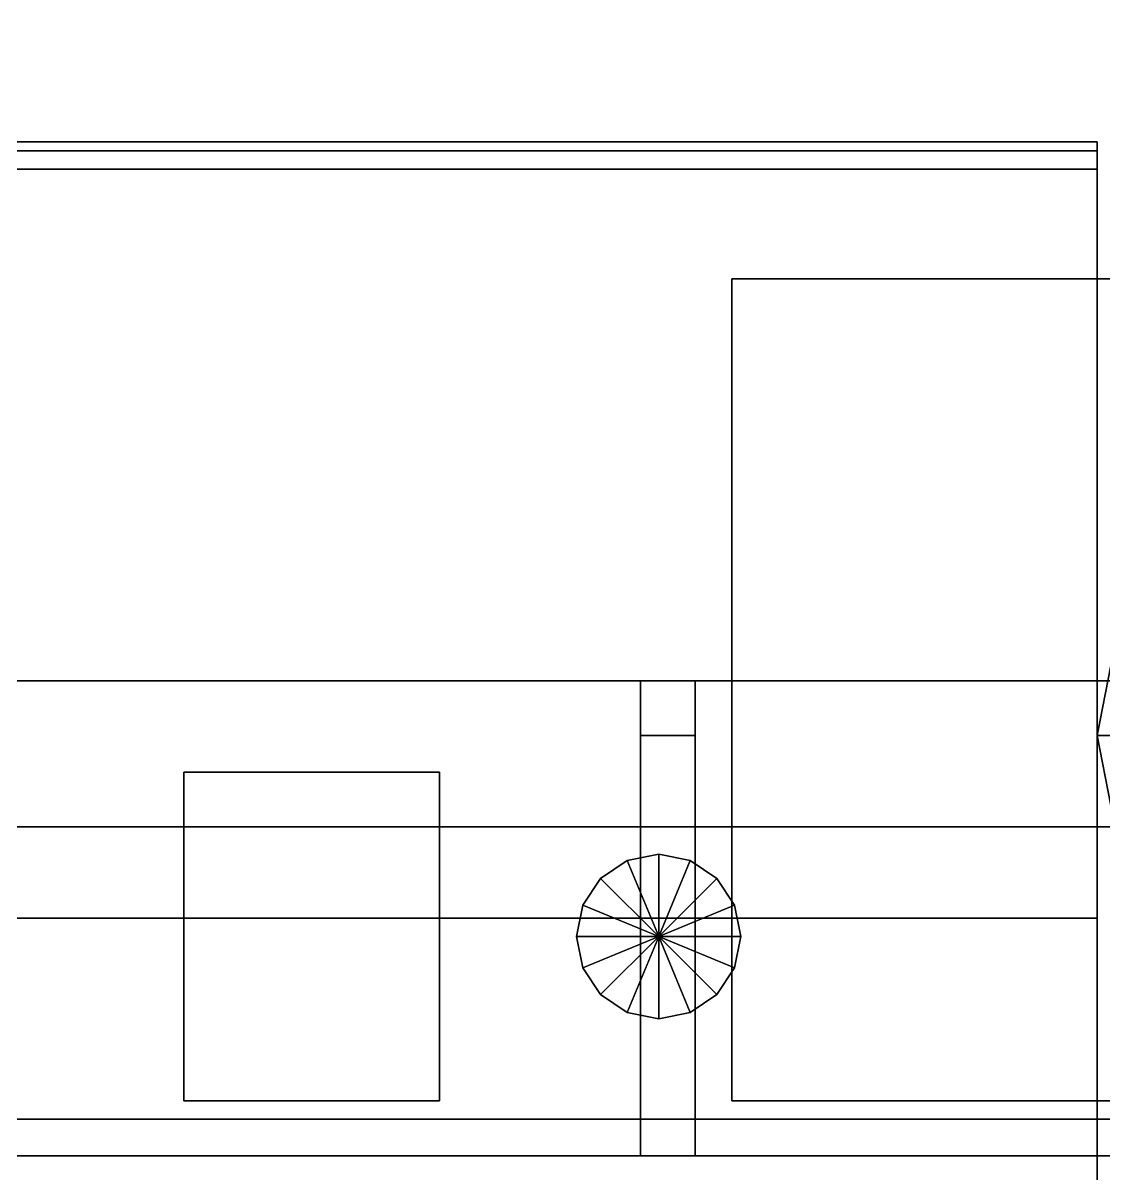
# Model space of a CAD drawing. Header units: millimetres. Extents: x -8000 to 18500, y -500 to 32500.
# Drawn here: x 5212 to 5804, y 210 to 840 of the extents above; entities that cross this region are included whole.
import ezdxf

# ---------------------------------------------------------------- set-up
doc = ezdxf.new("R2010")
doc.units = ezdxf.units.MM
for name, color, linetype in [('3D-COLUMNS', 7, 'Continuous'), ('3D-FINISH', 7, 'Continuous'), ('3D-FURNITURE', 7, 'Continuous'), ('3D-LIGHTS', 7, 'Continuous'), ('3D-ROOF', 7, 'Continuous'), ('3D-SLABS', 7, 'Continuous')]:
    doc.layers.add(name, color=color, linetype=linetype)

msp = doc.modelspace()

# ---------------------------------------------------------------- linework, layer by layer
at = {"layer": '3D-COLUMNS', "color": 7}
for points in [[(0, 0, 3600), (0, 400, 3600), (10000, 400, 3600), (10000, 0, 3600)], [(0, 400, 3600), (0, 400, 3800), (10000, 400, 3800), (10000, 400, 3600)], [(0, 0, 3800), (10000, 0, 3800), (10000, 400, 3800), (0, 400, 3800)]]:
    msp.add_3dface(points, dxfattribs=at)
at = {"layer": '3D-FINISH', "color": 7}
for points in [[(200, 200, 590), (200, 9800, 590), (9800, 9800, 590), (9800, 200, 590)], [(200, 200, 600), (9800, 200, 600), (9800, 9800, 600), (200, 9800, 600)], [(200, 200, 3990), (200, 9800, 3990), (9800, 9800, 3990), (9800, 200, 3990)], [(200, 200, 4000), (9800, 200, 4000), (9800, 9800, 4000), (200, 9800, 4000)]]:
    msp.add_3dface(points, dxfattribs=at)
at = {"layer": '3D-FURNITURE', "color": 7}
for points in [[(1400, 220, 600), (1400, 770, 600), (5800, 770, 600), (5800, 220, 600)], [(1400, 770, 600), (1400, 770, 1040), (5800, 770, 1040), (5800, 770, 600)], [(1400, 220, 1040), (5800, 220, 1040), (5800, 770, 1040), (1400, 770, 1040)], [(5800, 220, 600), (5800, 770, 600), (5800, 770, 1040), (5800, 220, 1040)], [(5600, 250, 600), (5600, 700, 600), (6600, 700, 600), (6600, 250, 600)], [(5600, 700, 600), (5600, 700, 1450), (6600, 700, 1450), (6600, 700, 600)], [(5600, 250, 600), (5600, 250, 1450), (5600, 700, 1450), (5600, 700, 600)], [(5600, 250, 1450), (6600, 250, 1450), (6600, 700, 1450), (5600, 700, 1450)], [(5807.61, 488.27, 1450), (5800, 450, 1450), (5800, 450, 1730), (5807.61, 488.27, 1730)], [(5900, 450, 1730), (5807.61, 488.27, 1730), (5800, 450, 1730), (5900, 450, 1730)], [(5900, 450, 1450), (5800, 450, 1450), (5807.61, 488.27, 1450), (5900, 450, 1450)], [(4500, 220, 4350), (4500, 480, 4350), (7700, 480, 4350), (7700, 220, 4350)], [(4500, 480, 4350), (4500, 480, 4375), (7700, 480, 4375), (7700, 480, 4350)], [(4500, 220, 4375), (7700, 220, 4375), (7700, 480, 4375), (4500, 480, 4375)], [(4500, 220, 4800), (4500, 480, 4800), (7700, 480, 4800), (7700, 220, 4800)], [(4500, 480, 4800), (4500, 480, 4825), (7700, 480, 4825), (7700, 480, 4800)], [(4500, 220, 4825), (7700, 220, 4825), (7700, 480, 4825), (4500, 480, 4825)], [(4500, 220, 5250), (4500, 480, 5250), (7700, 480, 5250), (7700, 220, 5250)], [(4500, 480, 5250), (4500, 480, 5275), (7700, 480, 5275), (7700, 480, 5250)], [(4500, 220, 5275), (7700, 220, 5275), (7700, 480, 5275), (4500, 480, 5275)], [(4500, 220, 5700), (4500, 480, 5700), (7700, 480, 5700), (7700, 220, 5700)], [(4500, 480, 5700), (4500, 480, 5725), (7700, 480, 5725), (7700, 480, 5700)], [(4500, 220, 5725), (7700, 220, 5725), (7700, 480, 5725), (4500, 480, 5725)], [(4500, 220, 6150), (4500, 480, 6150), (7700, 480, 6150), (7700, 220, 6150)], [(4500, 480, 6150), (4500, 480, 6175), (7700, 480, 6175), (7700, 480, 6150)], [(4500, 220, 6175), (7700, 220, 6175), (7700, 480, 6175), (4500, 480, 6175)], [(5550, 220, 4000), (5550, 480, 4000), (5580, 480, 4000), (5580, 220, 4000)], [(5550, 480, 4000), (5550, 480, 6200), (5580, 480, 6200), (5580, 480, 4000)], [(5550, 220, 4000), (5550, 220, 6200), (5550, 480, 6200), (5550, 480, 4000)], [(5550, 220, 6200), (5580, 220, 6200), (5580, 480, 6200), (5550, 480, 6200)], [(5550, 450, 4000), (5550, 480, 4000), (5580, 480, 4000), (5580, 450, 4000)], [(5550, 480, 4000), (5550, 480, 6200), (5580, 480, 6200), (5580, 480, 4000)], [(5550, 450, 4000), (5550, 450, 6200), (5550, 480, 6200), (5550, 480, 4000)], [(5550, 450, 6200), (5580, 450, 6200), (5580, 480, 6200), (5550, 480, 6200)], [(5580, 220, 4000), (5580, 480, 4000), (5580, 480, 6200), (5580, 220, 6200)], [(5580, 450, 4000), (5580, 480, 4000), (5580, 480, 6200), (5580, 450, 6200)], [(5550, 450, 4000), (5580, 450, 4000), (5580, 450, 6200), (5550, 450, 6200)], [(5800, 450, 1450), (5807.61, 411.73, 1450), (5807.61, 411.73, 1730), (5800, 450, 1730)], [(5900, 450, 1730), (5800, 450, 1730), (5807.61, 411.73, 1730), (5900, 450, 1730)], [(5900, 450, 1450), (5807.61, 411.73, 1450), (5800, 450, 1450), (5900, 450, 1450)], [(5300, 250, 4375), (5300, 430, 4375), (5440, 430, 4375), (5440, 250, 4375)], [(5300, 430, 4375), (5300, 430, 4555), (5440, 430, 4555), (5440, 430, 4375)], [(5300, 250, 4375), (5300, 250, 4555), (5300, 430, 4555), (5300, 430, 4375)], [(5300, 250, 4555), (5440, 250, 4555), (5440, 430, 4555), (5300, 430, 4555)], [(5300, 250, 4825), (5300, 430, 4825), (5440, 430, 4825), (5440, 250, 4825)], [(5300, 430, 4825), (5300, 430, 5005), (5440, 430, 5005), (5440, 430, 4825)], [(5300, 250, 4825), (5300, 250, 5005), (5300, 430, 5005), (5300, 430, 4825)], [(5300, 250, 5005), (5440, 250, 5005), (5440, 430, 5005), (5300, 430, 5005)], [(5300, 250, 5275), (5300, 430, 5275), (5440, 430, 5275), (5440, 250, 5275)], [(5300, 430, 5275), (5300, 430, 5455), (5440, 430, 5455), (5440, 430, 5275)], [(5300, 250, 5275), (5300, 250, 5455), (5300, 430, 5455), (5300, 430, 5275)], [(5300, 250, 5455), (5440, 250, 5455), (5440, 430, 5455), (5300, 430, 5455)], [(5300, 250, 5725), (5300, 430, 5725), (5440, 430, 5725), (5440, 250, 5725)], [(5300, 430, 5725), (5300, 430, 5905), (5440, 430, 5905), (5440, 430, 5725)], [(5300, 250, 5725), (5300, 250, 5905), (5300, 430, 5905), (5300, 430, 5725)], [(5300, 250, 5905), (5440, 250, 5905), (5440, 430, 5905), (5300, 430, 5905)], [(5300, 250, 6175), (5300, 430, 6175), (5440, 430, 6175), (5440, 250, 6175)], [(5300, 430, 6175), (5300, 430, 6355), (5440, 430, 6355), (5440, 430, 6175)], [(5300, 250, 6175), (5300, 250, 6355), (5300, 430, 6355), (5300, 430, 6175)], [(5300, 250, 6355), (5440, 250, 6355), (5440, 430, 6355), (5300, 430, 6355)], [(5440, 250, 4375), (5440, 430, 4375), (5440, 430, 4555), (5440, 250, 4555)], [(5440, 250, 4825), (5440, 430, 4825), (5440, 430, 5005), (5440, 250, 5005)], [(5440, 250, 5275), (5440, 430, 5275), (5440, 430, 5455), (5440, 250, 5455)], [(5440, 250, 5725), (5440, 430, 5725), (5440, 430, 5905), (5440, 250, 5905)], [(5440, 250, 6175), (5440, 430, 6175), (5440, 430, 6355), (5440, 250, 6355)], [(5560, 385, 4375), (5542.78, 381.57, 4375), (5542.78, 381.57, 4515), (5560, 385, 4515)], [(5560, 340, 4515), (5560, 385, 4515), (5542.78, 381.57, 4515), (5560, 340, 4515)], [(5560, 340, 4375), (5542.78, 381.57, 4375), (5560, 385, 4375), (5560, 340, 4375)], [(5560, 385, 4825), (5542.78, 381.57, 4825), (5542.78, 381.57, 4965), (5560, 385, 4965)], [(5560, 340, 4965), (5560, 385, 4965), (5542.78, 381.57, 4965), (5560, 340, 4965)], [(5560, 340, 4825), (5542.78, 381.57, 4825), (5560, 385, 4825), (5560, 340, 4825)], [(5560, 385, 5275), (5542.78, 381.57, 5275), (5542.78, 381.57, 5415), (5560, 385, 5415)], [(5560, 340, 5415), (5560, 385, 5415), (5542.78, 381.57, 5415), (5560, 340, 5415)], [(5560, 340, 5275), (5542.78, 381.57, 5275), (5560, 385, 5275), (5560, 340, 5275)], [(5560, 385, 5725), (5542.78, 381.57, 5725), (5542.78, 381.57, 5865), (5560, 385, 5865)], [(5560, 340, 5865), (5560, 385, 5865), (5542.78, 381.57, 5865), (5560, 340, 5865)], [(5560, 340, 5725), (5542.78, 381.57, 5725), (5560, 385, 5725), (5560, 340, 5725)], [(5560, 385, 6175), (5542.78, 381.57, 6175), (5542.78, 381.57, 6315), (5560, 385, 6315)], [(5560, 340, 6315), (5560, 385, 6315), (5542.78, 381.57, 6315), (5560, 340, 6315)], [(5560, 340, 6175), (5542.78, 381.57, 6175), (5560, 385, 6175), (5560, 340, 6175)], [(5577.22, 381.57, 4375), (5560, 385, 4375), (5560, 385, 4515), (5577.22, 381.57, 4515)], [(5560, 340, 4515), (5577.22, 381.57, 4515), (5560, 385, 4515), (5560, 340, 4515)], [(5560, 340, 4375), (5560, 385, 4375), (5577.22, 381.57, 4375), (5560, 340, 4375)], [(5577.22, 381.57, 4825), (5560, 385, 4825), (5560, 385, 4965), (5577.22, 381.57, 4965)], [(5560, 340, 4965), (5577.22, 381.57, 4965), (5560, 385, 4965), (5560, 340, 4965)], [(5560, 340, 4825), (5560, 385, 4825), (5577.22, 381.57, 4825), (5560, 340, 4825)], [(5577.22, 381.57, 5275), (5560, 385, 5275), (5560, 385, 5415), (5577.22, 381.57, 5415)], [(5560, 340, 5415), (5577.22, 381.57, 5415), (5560, 385, 5415), (5560, 340, 5415)], [(5560, 340, 5275), (5560, 385, 5275), (5577.22, 381.57, 5275), (5560, 340, 5275)], [(5577.22, 381.57, 5725), (5560, 385, 5725), (5560, 385, 5865), (5577.22, 381.57, 5865)], [(5560, 340, 5865), (5577.22, 381.57, 5865), (5560, 385, 5865), (5560, 340, 5865)], [(5560, 340, 5725), (5560, 385, 5725), (5577.22, 381.57, 5725), (5560, 340, 5725)], [(5577.22, 381.57, 6175), (5560, 385, 6175), (5560, 385, 6315), (5577.22, 381.57, 6315)], [(5560, 340, 6315), (5577.22, 381.57, 6315), (5560, 385, 6315), (5560, 340, 6315)], [(5560, 340, 6175), (5560, 385, 6175), (5577.22, 381.57, 6175), (5560, 340, 6175)], [(5542.78, 381.57, 4375), (5528.18, 371.82, 4375), (5528.18, 371.82, 4515), (5542.78, 381.57, 4515)], [(5560, 340, 4515), (5542.78, 381.57, 4515), (5528.18, 371.82, 4515), (5560, 340, 4515)], [(5560, 340, 4375), (5528.18, 371.82, 4375), (5542.78, 381.57, 4375), (5560, 340, 4375)], [(5542.78, 381.57, 4825), (5528.18, 371.82, 4825), (5528.18, 371.82, 4965), (5542.78, 381.57, 4965)], [(5560, 340, 4965), (5542.78, 381.57, 4965), (5528.18, 371.82, 4965), (5560, 340, 4965)], [(5560, 340, 4825), (5528.18, 371.82, 4825), (5542.78, 381.57, 4825), (5560, 340, 4825)], [(5542.78, 381.57, 5275), (5528.18, 371.82, 5275), (5528.18, 371.82, 5415), (5542.78, 381.57, 5415)], [(5560, 340, 5415), (5542.78, 381.57, 5415), (5528.18, 371.82, 5415), (5560, 340, 5415)], [(5560, 340, 5275), (5528.18, 371.82, 5275), (5542.78, 381.57, 5275), (5560, 340, 5275)], [(5542.78, 381.57, 5725), (5528.18, 371.82, 5725), (5528.18, 371.82, 5865), (5542.78, 381.57, 5865)], [(5560, 340, 5865), (5542.78, 381.57, 5865), (5528.18, 371.82, 5865), (5560, 340, 5865)], [(5560, 340, 5725), (5528.18, 371.82, 5725), (5542.78, 381.57, 5725), (5560, 340, 5725)], [(5542.78, 381.57, 6175), (5528.18, 371.82, 6175), (5528.18, 371.82, 6315), (5542.78, 381.57, 6315)], [(5560, 340, 6315), (5542.78, 381.57, 6315), (5528.18, 371.82, 6315), (5560, 340, 6315)], [(5560, 340, 6175), (5528.18, 371.82, 6175), (5542.78, 381.57, 6175), (5560, 340, 6175)], [(5560, 340, 4515), (5591.82, 371.82, 4515), (5577.22, 381.57, 4515), (5560, 340, 4515)], [(5560, 340, 4375), (5577.22, 381.57, 4375), (5591.82, 371.82, 4375), (5560, 340, 4375)], [(5560, 340, 4965), (5591.82, 371.82, 4965), (5577.22, 381.57, 4965), (5560, 340, 4965)], [(5560, 340, 4825), (5577.22, 381.57, 4825), (5591.82, 371.82, 4825), (5560, 340, 4825)], [(5560, 340, 5415), (5591.82, 371.82, 5415), (5577.22, 381.57, 5415), (5560, 340, 5415)], [(5560, 340, 5275), (5577.22, 381.57, 5275), (5591.82, 371.82, 5275), (5560, 340, 5275)], [(5560, 340, 5865), (5591.82, 371.82, 5865), (5577.22, 381.57, 5865), (5560, 340, 5865)], [(5560, 340, 5725), (5577.22, 381.57, 5725), (5591.82, 371.82, 5725), (5560, 340, 5725)], [(5560, 340, 6315), (5591.82, 371.82, 6315), (5577.22, 381.57, 6315), (5560, 340, 6315)], [(5560, 340, 6175), (5577.22, 381.57, 6175), (5591.82, 371.82, 6175), (5560, 340, 6175)], [(5591.82, 371.82, 4375), (5577.22, 381.57, 4375), (5577.22, 381.57, 4515), (5591.82, 371.82, 4515)], [(5591.82, 371.82, 4825), (5577.22, 381.57, 4825), (5577.22, 381.57, 4965), (5591.82, 371.82, 4965)], [(5591.82, 371.82, 5275), (5577.22, 381.57, 5275), (5577.22, 381.57, 5415), (5591.82, 371.82, 5415)], [(5591.82, 371.82, 5725), (5577.22, 381.57, 5725), (5577.22, 381.57, 5865), (5591.82, 371.82, 5865)], [(5591.82, 371.82, 6175), (5577.22, 381.57, 6175), (5577.22, 381.57, 6315), (5591.82, 371.82, 6315)], [(5528.18, 371.82, 4375), (5518.43, 357.22, 4375), (5518.43, 357.22, 4515), (5528.18, 371.82, 4515)], [(5560, 340, 4515), (5528.18, 371.82, 4515), (5518.43, 357.22, 4515), (5560, 340, 4515)], [(5560, 340, 4375), (5518.43, 357.22, 4375), (5528.18, 371.82, 4375), (5560, 340, 4375)], [(5528.18, 371.82, 4825), (5518.43, 357.22, 4825), (5518.43, 357.22, 4965), (5528.18, 371.82, 4965)], [(5560, 340, 4965), (5528.18, 371.82, 4965), (5518.43, 357.22, 4965), (5560, 340, 4965)], [(5560, 340, 4825), (5518.43, 357.22, 4825), (5528.18, 371.82, 4825), (5560, 340, 4825)], [(5528.18, 371.82, 5275), (5518.43, 357.22, 5275), (5518.43, 357.22, 5415), (5528.18, 371.82, 5415)], [(5560, 340, 5415), (5528.18, 371.82, 5415), (5518.43, 357.22, 5415), (5560, 340, 5415)], [(5560, 340, 5275), (5518.43, 357.22, 5275), (5528.18, 371.82, 5275), (5560, 340, 5275)], [(5528.18, 371.82, 5725), (5518.43, 357.22, 5725), (5518.43, 357.22, 5865), (5528.18, 371.82, 5865)], [(5560, 340, 5865), (5528.18, 371.82, 5865), (5518.43, 357.22, 5865), (5560, 340, 5865)], [(5560, 340, 5725), (5518.43, 357.22, 5725), (5528.18, 371.82, 5725), (5560, 340, 5725)], [(5528.18, 371.82, 6175), (5518.43, 357.22, 6175), (5518.43, 357.22, 6315), (5528.18, 371.82, 6315)], [(5560, 340, 6315), (5528.18, 371.82, 6315), (5518.43, 357.22, 6315), (5560, 340, 6315)], [(5560, 340, 6175), (5518.43, 357.22, 6175), (5528.18, 371.82, 6175), (5560, 340, 6175)], [(5560, 340, 4515), (5601.57, 357.22, 4515), (5591.82, 371.82, 4515), (5560, 340, 4515)], [(5560, 340, 4375), (5591.82, 371.82, 4375), (5601.57, 357.22, 4375), (5560, 340, 4375)], [(5560, 340, 4965), (5601.57, 357.22, 4965), (5591.82, 371.82, 4965), (5560, 340, 4965)], [(5560, 340, 4825), (5591.82, 371.82, 4825), (5601.57, 357.22, 4825), (5560, 340, 4825)], [(5560, 340, 5415), (5601.57, 357.22, 5415), (5591.82, 371.82, 5415), (5560, 340, 5415)], [(5560, 340, 5275), (5591.82, 371.82, 5275), (5601.57, 357.22, 5275), (5560, 340, 5275)], [(5560, 340, 5865), (5601.57, 357.22, 5865), (5591.82, 371.82, 5865), (5560, 340, 5865)], [(5560, 340, 5725), (5591.82, 371.82, 5725), (5601.57, 357.22, 5725), (5560, 340, 5725)], [(5560, 340, 6315), (5601.57, 357.22, 6315), (5591.82, 371.82, 6315), (5560, 340, 6315)], [(5560, 340, 6175), (5591.82, 371.82, 6175), (5601.57, 357.22, 6175), (5560, 340, 6175)], [(5601.57, 357.22, 4375), (5591.82, 371.82, 4375), (5591.82, 371.82, 4515), (5601.57, 357.22, 4515)], [(5601.57, 357.22, 4825), (5591.82, 371.82, 4825), (5591.82, 371.82, 4965), (5601.57, 357.22, 4965)], [(5601.57, 357.22, 5275), (5591.82, 371.82, 5275), (5591.82, 371.82, 5415), (5601.57, 357.22, 5415)], [(5601.57, 357.22, 5725), (5591.82, 371.82, 5725), (5591.82, 371.82, 5865), (5601.57, 357.22, 5865)], [(5601.57, 357.22, 6175), (5591.82, 371.82, 6175), (5591.82, 371.82, 6315), (5601.57, 357.22, 6315)], [(5518.43, 357.22, 4375), (5515, 340, 4375), (5515, 340, 4515), (5518.43, 357.22, 4515)], [(5560, 340, 4515), (5518.43, 357.22, 4515), (5515, 340, 4515), (5560, 340, 4515)], [(5560, 340, 4375), (5515, 340, 4375), (5518.43, 357.22, 4375), (5560, 340, 4375)], [(5518.43, 357.22, 4825), (5515, 340, 4825), (5515, 340, 4965), (5518.43, 357.22, 4965)], [(5560, 340, 4965), (5518.43, 357.22, 4965), (5515, 340, 4965), (5560, 340, 4965)], [(5560, 340, 4825), (5515, 340, 4825), (5518.43, 357.22, 4825), (5560, 340, 4825)], [(5518.43, 357.22, 5275), (5515, 340, 5275), (5515, 340, 5415), (5518.43, 357.22, 5415)], [(5560, 340, 5415), (5518.43, 357.22, 5415), (5515, 340, 5415), (5560, 340, 5415)], [(5560, 340, 5275), (5515, 340, 5275), (5518.43, 357.22, 5275), (5560, 340, 5275)], [(5518.43, 357.22, 5725), (5515, 340, 5725), (5515, 340, 5865), (5518.43, 357.22, 5865)], [(5560, 340, 5865), (5518.43, 357.22, 5865), (5515, 340, 5865), (5560, 340, 5865)], [(5560, 340, 5725), (5515, 340, 5725), (5518.43, 357.22, 5725), (5560, 340, 5725)], [(5518.43, 357.22, 6175), (5515, 340, 6175), (5515, 340, 6315), (5518.43, 357.22, 6315)], [(5560, 340, 6315), (5518.43, 357.22, 6315), (5515, 340, 6315), (5560, 340, 6315)], [(5560, 340, 6175), (5515, 340, 6175), (5518.43, 357.22, 6175), (5560, 340, 6175)], [(5560, 340, 4515), (5605, 340, 4515), (5601.57, 357.22, 4515), (5560, 340, 4515)], [(5560, 340, 4375), (5601.57, 357.22, 4375), (5605, 340, 4375), (5560, 340, 4375)], [(5560, 340, 4965), (5605, 340, 4965), (5601.57, 357.22, 4965), (5560, 340, 4965)], [(5560, 340, 4825), (5601.57, 357.22, 4825), (5605, 340, 4825), (5560, 340, 4825)], [(5560, 340, 5415), (5605, 340, 5415), (5601.57, 357.22, 5415), (5560, 340, 5415)], [(5560, 340, 5275), (5601.57, 357.22, 5275), (5605, 340, 5275), (5560, 340, 5275)], [(5560, 340, 5865), (5605, 340, 5865), (5601.57, 357.22, 5865), (5560, 340, 5865)], [(5560, 340, 5725), (5601.57, 357.22, 5725), (5605, 340, 5725), (5560, 340, 5725)], [(5560, 340, 6315), (5605, 340, 6315), (5601.57, 357.22, 6315), (5560, 340, 6315)], [(5560, 340, 6175), (5601.57, 357.22, 6175), (5605, 340, 6175), (5560, 340, 6175)], [(5605, 340, 4375), (5601.57, 357.22, 4375), (5601.57, 357.22, 4515), (5605, 340, 4515)], [(5605, 340, 4825), (5601.57, 357.22, 4825), (5601.57, 357.22, 4965), (5605, 340, 4965)], [(5605, 340, 5275), (5601.57, 357.22, 5275), (5601.57, 357.22, 5415), (5605, 340, 5415)], [(5605, 340, 5725), (5601.57, 357.22, 5725), (5601.57, 357.22, 5865), (5605, 340, 5865)], [(5605, 340, 6175), (5601.57, 357.22, 6175), (5601.57, 357.22, 6315), (5605, 340, 6315)], [(1400, 220, 1040), (1400, 350, 1040), (5800, 350, 1040), (5800, 220, 1040)], [(1400, 350, 1040), (1400, 350, 1520), (5800, 350, 1520), (5800, 350, 1040)], [(1400, 220, 1520), (5800, 220, 1520), (5800, 350, 1520), (1400, 350, 1520)], [(5800, 220, 1040), (5800, 350, 1040), (5800, 350, 1520), (5800, 220, 1520)], [(5515, 340, 4375), (5518.43, 322.78, 4375), (5518.43, 322.78, 4515), (5515, 340, 4515)], [(5560, 340, 4515), (5515, 340, 4515), (5518.43, 322.78, 4515), (5560, 340, 4515)], [(5560, 340, 4375), (5518.43, 322.78, 4375), (5515, 340, 4375), (5560, 340, 4375)], [(5515, 340, 4825), (5518.43, 322.78, 4825), (5518.43, 322.78, 4965), (5515, 340, 4965)], [(5560, 340, 4965), (5515, 340, 4965), (5518.43, 322.78, 4965), (5560, 340, 4965)], [(5560, 340, 4825), (5518.43, 322.78, 4825), (5515, 340, 4825), (5560, 340, 4825)], [(5515, 340, 5275), (5518.43, 322.78, 5275), (5518.43, 322.78, 5415), (5515, 340, 5415)], [(5560, 340, 5415), (5515, 340, 5415), (5518.43, 322.78, 5415), (5560, 340, 5415)], [(5560, 340, 5275), (5518.43, 322.78, 5275), (5515, 340, 5275), (5560, 340, 5275)], [(5515, 340, 5725), (5518.43, 322.78, 5725), (5518.43, 322.78, 5865), (5515, 340, 5865)], [(5560, 340, 5865), (5515, 340, 5865), (5518.43, 322.78, 5865), (5560, 340, 5865)], [(5560, 340, 5725), (5518.43, 322.78, 5725), (5515, 340, 5725), (5560, 340, 5725)], [(5515, 340, 6175), (5518.43, 322.78, 6175), (5518.43, 322.78, 6315), (5515, 340, 6315)], [(5560, 340, 6315), (5515, 340, 6315), (5518.43, 322.78, 6315), (5560, 340, 6315)], [(5560, 340, 6175), (5518.43, 322.78, 6175), (5515, 340, 6175), (5560, 340, 6175)], [(5560, 340, 4515), (5518.43, 322.78, 4515), (5528.18, 308.18, 4515), (5560, 340, 4515)], [(5560, 340, 4375), (5528.18, 308.18, 4375), (5518.43, 322.78, 4375), (5560, 340, 4375)], [(5560, 340, 4965), (5518.43, 322.78, 4965), (5528.18, 308.18, 4965), (5560, 340, 4965)], [(5560, 340, 4825), (5528.18, 308.18, 4825), (5518.43, 322.78, 4825), (5560, 340, 4825)], [(5560, 340, 5415), (5518.43, 322.78, 5415), (5528.18, 308.18, 5415), (5560, 340, 5415)], [(5560, 340, 5275), (5528.18, 308.18, 5275), (5518.43, 322.78, 5275), (5560, 340, 5275)], [(5560, 340, 5865), (5518.43, 322.78, 5865), (5528.18, 308.18, 5865), (5560, 340, 5865)], [(5560, 340, 5725), (5528.18, 308.18, 5725), (5518.43, 322.78, 5725), (5560, 340, 5725)], [(5560, 340, 6315), (5518.43, 322.78, 6315), (5528.18, 308.18, 6315), (5560, 340, 6315)], [(5560, 340, 6175), (5528.18, 308.18, 6175), (5518.43, 322.78, 6175), (5560, 340, 6175)], [(5560, 340, 4515), (5528.18, 308.18, 4515), (5542.78, 298.43, 4515), (5560, 340, 4515)], [(5560, 340, 4375), (5542.78, 298.43, 4375), (5528.18, 308.18, 4375), (5560, 340, 4375)], [(5560, 340, 4965), (5528.18, 308.18, 4965), (5542.78, 298.43, 4965), (5560, 340, 4965)], [(5560, 340, 4825), (5542.78, 298.43, 4825), (5528.18, 308.18, 4825), (5560, 340, 4825)], [(5560, 340, 5415), (5528.18, 308.18, 5415), (5542.78, 298.43, 5415), (5560, 340, 5415)], [(5560, 340, 5275), (5542.78, 298.43, 5275), (5528.18, 308.18, 5275), (5560, 340, 5275)], [(5560, 340, 5865), (5528.18, 308.18, 5865), (5542.78, 298.43, 5865), (5560, 340, 5865)], [(5560, 340, 5725), (5542.78, 298.43, 5725), (5528.18, 308.18, 5725), (5560, 340, 5725)], [(5560, 340, 6315), (5528.18, 308.18, 6315), (5542.78, 298.43, 6315), (5560, 340, 6315)], [(5560, 340, 6175), (5542.78, 298.43, 6175), (5528.18, 308.18, 6175), (5560, 340, 6175)], [(5560, 340, 4515), (5542.78, 298.43, 4515), (5560, 295, 4515), (5560, 340, 4515)], [(5560, 340, 4375), (5560, 295, 4375), (5542.78, 298.43, 4375), (5560, 340, 4375)], [(5560, 340, 4965), (5542.78, 298.43, 4965), (5560, 295, 4965), (5560, 340, 4965)], [(5560, 340, 4825), (5560, 295, 4825), (5542.78, 298.43, 4825), (5560, 340, 4825)], [(5560, 340, 5415), (5542.78, 298.43, 5415), (5560, 295, 5415), (5560, 340, 5415)], [(5560, 340, 5275), (5560, 295, 5275), (5542.78, 298.43, 5275), (5560, 340, 5275)], [(5560, 340, 5865), (5542.78, 298.43, 5865), (5560, 295, 5865), (5560, 340, 5865)], [(5560, 340, 5725), (5560, 295, 5725), (5542.78, 298.43, 5725), (5560, 340, 5725)], [(5560, 340, 6315), (5542.78, 298.43, 6315), (5560, 295, 6315), (5560, 340, 6315)], [(5560, 340, 6175), (5560, 295, 6175), (5542.78, 298.43, 6175), (5560, 340, 6175)], [(5560, 340, 4515), (5560, 295, 4515), (5577.22, 298.43, 4515), (5560, 340, 4515)], [(5560, 340, 4375), (5577.22, 298.43, 4375), (5560, 295, 4375), (5560, 340, 4375)], [(5560, 340, 4515), (5577.22, 298.43, 4515), (5591.82, 308.18, 4515), (5560, 340, 4515)], [(5560, 340, 4375), (5591.82, 308.18, 4375), (5577.22, 298.43, 4375), (5560, 340, 4375)], [(5560, 340, 4515), (5591.82, 308.18, 4515), (5601.57, 322.78, 4515), (5560, 340, 4515)], [(5560, 340, 4375), (5601.57, 322.78, 4375), (5591.82, 308.18, 4375), (5560, 340, 4375)], [(5560, 340, 4515), (5601.57, 322.78, 4515), (5605, 340, 4515), (5560, 340, 4515)], [(5560, 340, 4375), (5605, 340, 4375), (5601.57, 322.78, 4375), (5560, 340, 4375)], [(5560, 340, 4965), (5560, 295, 4965), (5577.22, 298.43, 4965), (5560, 340, 4965)], [(5560, 340, 4825), (5577.22, 298.43, 4825), (5560, 295, 4825), (5560, 340, 4825)], [(5560, 340, 4965), (5577.22, 298.43, 4965), (5591.82, 308.18, 4965), (5560, 340, 4965)], [(5560, 340, 4825), (5591.82, 308.18, 4825), (5577.22, 298.43, 4825), (5560, 340, 4825)], [(5560, 340, 4965), (5591.82, 308.18, 4965), (5601.57, 322.78, 4965), (5560, 340, 4965)], [(5560, 340, 4825), (5601.57, 322.78, 4825), (5591.82, 308.18, 4825), (5560, 340, 4825)], [(5560, 340, 4965), (5601.57, 322.78, 4965), (5605, 340, 4965), (5560, 340, 4965)], [(5560, 340, 4825), (5605, 340, 4825), (5601.57, 322.78, 4825), (5560, 340, 4825)], [(5560, 340, 5415), (5560, 295, 5415), (5577.22, 298.43, 5415), (5560, 340, 5415)], [(5560, 340, 5275), (5577.22, 298.43, 5275), (5560, 295, 5275), (5560, 340, 5275)], [(5560, 340, 5415), (5577.22, 298.43, 5415), (5591.82, 308.18, 5415), (5560, 340, 5415)], [(5560, 340, 5275), (5591.82, 308.18, 5275), (5577.22, 298.43, 5275), (5560, 340, 5275)], [(5560, 340, 5415), (5591.82, 308.18, 5415), (5601.57, 322.78, 5415), (5560, 340, 5415)], [(5560, 340, 5275), (5601.57, 322.78, 5275), (5591.82, 308.18, 5275), (5560, 340, 5275)], [(5560, 340, 5415), (5601.57, 322.78, 5415), (5605, 340, 5415), (5560, 340, 5415)], [(5560, 340, 5275), (5605, 340, 5275), (5601.57, 322.78, 5275), (5560, 340, 5275)], [(5560, 340, 5865), (5560, 295, 5865), (5577.22, 298.43, 5865), (5560, 340, 5865)], [(5560, 340, 5725), (5577.22, 298.43, 5725), (5560, 295, 5725), (5560, 340, 5725)], [(5560, 340, 5865), (5577.22, 298.43, 5865), (5591.82, 308.18, 5865), (5560, 340, 5865)], [(5560, 340, 5725), (5591.82, 308.18, 5725), (5577.22, 298.43, 5725), (5560, 340, 5725)], [(5560, 340, 5865), (5591.82, 308.18, 5865), (5601.57, 322.78, 5865), (5560, 340, 5865)], [(5560, 340, 5725), (5601.57, 322.78, 5725), (5591.82, 308.18, 5725), (5560, 340, 5725)], [(5560, 340, 5865), (5601.57, 322.78, 5865), (5605, 340, 5865), (5560, 340, 5865)], [(5560, 340, 5725), (5605, 340, 5725), (5601.57, 322.78, 5725), (5560, 340, 5725)], [(5560, 340, 6315), (5560, 295, 6315), (5577.22, 298.43, 6315), (5560, 340, 6315)], [(5560, 340, 6175), (5577.22, 298.43, 6175), (5560, 295, 6175), (5560, 340, 6175)], [(5560, 340, 6315), (5577.22, 298.43, 6315), (5591.82, 308.18, 6315), (5560, 340, 6315)], [(5560, 340, 6175), (5591.82, 308.18, 6175), (5577.22, 298.43, 6175), (5560, 340, 6175)], [(5560, 340, 6315), (5591.82, 308.18, 6315), (5601.57, 322.78, 6315), (5560, 340, 6315)], [(5560, 340, 6175), (5601.57, 322.78, 6175), (5591.82, 308.18, 6175), (5560, 340, 6175)], [(5560, 340, 6315), (5601.57, 322.78, 6315), (5605, 340, 6315), (5560, 340, 6315)], [(5560, 340, 6175), (5605, 340, 6175), (5601.57, 322.78, 6175), (5560, 340, 6175)], [(5601.57, 322.78, 4375), (5605, 340, 4375), (5605, 340, 4515), (5601.57, 322.78, 4515)], [(5601.57, 322.78, 4825), (5605, 340, 4825), (5605, 340, 4965), (5601.57, 322.78, 4965)], [(5601.57, 322.78, 5275), (5605, 340, 5275), (5605, 340, 5415), (5601.57, 322.78, 5415)], [(5601.57, 322.78, 5725), (5605, 340, 5725), (5605, 340, 5865), (5601.57, 322.78, 5865)], [(5601.57, 322.78, 6175), (5605, 340, 6175), (5605, 340, 6315), (5601.57, 322.78, 6315)], [(5518.43, 322.78, 4375), (5528.18, 308.18, 4375), (5528.18, 308.18, 4515), (5518.43, 322.78, 4515)], [(5518.43, 322.78, 4825), (5528.18, 308.18, 4825), (5528.18, 308.18, 4965), (5518.43, 322.78, 4965)], [(5518.43, 322.78, 5275), (5528.18, 308.18, 5275), (5528.18, 308.18, 5415), (5518.43, 322.78, 5415)], [(5518.43, 322.78, 5725), (5528.18, 308.18, 5725), (5528.18, 308.18, 5865), (5518.43, 322.78, 5865)], [(5518.43, 322.78, 6175), (5528.18, 308.18, 6175), (5528.18, 308.18, 6315), (5518.43, 322.78, 6315)], [(5591.82, 308.18, 4375), (5601.57, 322.78, 4375), (5601.57, 322.78, 4515), (5591.82, 308.18, 4515)], [(5591.82, 308.18, 4825), (5601.57, 322.78, 4825), (5601.57, 322.78, 4965), (5591.82, 308.18, 4965)], [(5591.82, 308.18, 5275), (5601.57, 322.78, 5275), (5601.57, 322.78, 5415), (5591.82, 308.18, 5415)], [(5591.82, 308.18, 5725), (5601.57, 322.78, 5725), (5601.57, 322.78, 5865), (5591.82, 308.18, 5865)], [(5591.82, 308.18, 6175), (5601.57, 322.78, 6175), (5601.57, 322.78, 6315), (5591.82, 308.18, 6315)], [(5528.18, 308.18, 4375), (5542.78, 298.43, 4375), (5542.78, 298.43, 4515), (5528.18, 308.18, 4515)], [(5528.18, 308.18, 4825), (5542.78, 298.43, 4825), (5542.78, 298.43, 4965), (5528.18, 308.18, 4965)], [(5528.18, 308.18, 5275), (5542.78, 298.43, 5275), (5542.78, 298.43, 5415), (5528.18, 308.18, 5415)], [(5528.18, 308.18, 5725), (5542.78, 298.43, 5725), (5542.78, 298.43, 5865), (5528.18, 308.18, 5865)], [(5528.18, 308.18, 6175), (5542.78, 298.43, 6175), (5542.78, 298.43, 6315), (5528.18, 308.18, 6315)], [(5577.22, 298.43, 4375), (5591.82, 308.18, 4375), (5591.82, 308.18, 4515), (5577.22, 298.43, 4515)], [(5577.22, 298.43, 4825), (5591.82, 308.18, 4825), (5591.82, 308.18, 4965), (5577.22, 298.43, 4965)], [(5577.22, 298.43, 5275), (5591.82, 308.18, 5275), (5591.82, 308.18, 5415), (5577.22, 298.43, 5415)], [(5577.22, 298.43, 5725), (5591.82, 308.18, 5725), (5591.82, 308.18, 5865), (5577.22, 298.43, 5865)], [(5577.22, 298.43, 6175), (5591.82, 308.18, 6175), (5591.82, 308.18, 6315), (5577.22, 298.43, 6315)], [(5542.78, 298.43, 4375), (5560, 295, 4375), (5560, 295, 4515), (5542.78, 298.43, 4515)], [(5542.78, 298.43, 4825), (5560, 295, 4825), (5560, 295, 4965), (5542.78, 298.43, 4965)], [(5542.78, 298.43, 5275), (5560, 295, 5275), (5560, 295, 5415), (5542.78, 298.43, 5415)], [(5542.78, 298.43, 5725), (5560, 295, 5725), (5560, 295, 5865), (5542.78, 298.43, 5865)], [(5542.78, 298.43, 6175), (5560, 295, 6175), (5560, 295, 6315), (5542.78, 298.43, 6315)], [(5560, 295, 4375), (5577.22, 298.43, 4375), (5577.22, 298.43, 4515), (5560, 295, 4515)], [(5560, 295, 4825), (5577.22, 298.43, 4825), (5577.22, 298.43, 4965), (5560, 295, 4965)], [(5560, 295, 5275), (5577.22, 298.43, 5275), (5577.22, 298.43, 5415), (5560, 295, 5415)], [(5560, 295, 5725), (5577.22, 298.43, 5725), (5577.22, 298.43, 5865), (5560, 295, 5865)], [(5560, 295, 6175), (5577.22, 298.43, 6175), (5577.22, 298.43, 6315), (5560, 295, 6315)], [(5300, 250, 4375), (5440, 250, 4375), (5440, 250, 4555), (5300, 250, 4555)], [(5300, 250, 4825), (5440, 250, 4825), (5440, 250, 5005), (5300, 250, 5005)], [(5300, 250, 5275), (5440, 250, 5275), (5440, 250, 5455), (5300, 250, 5455)], [(5300, 250, 5725), (5440, 250, 5725), (5440, 250, 5905), (5300, 250, 5905)], [(5300, 250, 6175), (5440, 250, 6175), (5440, 250, 6355), (5300, 250, 6355)], [(5600, 250, 600), (6600, 250, 600), (6600, 250, 1450), (5600, 250, 1450)], [(1400, 220, 600), (5800, 220, 600), (5800, 220, 1040), (1400, 220, 1040)], [(1400, 220, 1040), (5800, 220, 1040), (5800, 220, 1520), (1400, 220, 1520)], [(1400, 200, 600), (1400, 220, 600), (5800, 220, 600), (5800, 200, 600)], [(1400, 220, 600), (1400, 220, 1520), (5800, 220, 1520), (5800, 220, 600)], [(1400, 200, 1520), (5800, 200, 1520), (5800, 220, 1520), (1400, 220, 1520)], [(4500, 220, 4350), (7700, 220, 4350), (7700, 220, 4375), (4500, 220, 4375)], [(4500, 220, 4800), (7700, 220, 4800), (7700, 220, 4825), (4500, 220, 4825)], [(4500, 220, 5250), (7700, 220, 5250), (7700, 220, 5275), (4500, 220, 5275)], [(4500, 220, 5700), (7700, 220, 5700), (7700, 220, 5725), (4500, 220, 5725)], [(4500, 220, 6150), (7700, 220, 6150), (7700, 220, 6175), (4500, 220, 6175)], [(5550, 220, 4000), (5580, 220, 4000), (5580, 220, 6200), (5550, 220, 6200)], [(5800, 200, 600), (5800, 220, 600), (5800, 220, 1520), (5800, 200, 1520)]]:
    msp.add_3dface(points, dxfattribs=at)
at = {"layer": '3D-LIGHTS', "color": 7}
for points in [[(1400, 760, 620), (1400, 775, 620), (5800, 775, 620), (5800, 760, 620)], [(1400, 775, 620), (1400, 775, 632), (5800, 775, 632), (5800, 775, 620)], [(1400, 760, 632), (5800, 760, 632), (5800, 775, 632), (1400, 775, 632)], [(5800, 760, 620), (5800, 775, 620), (5800, 775, 632), (5800, 760, 632)], [(1400, 760, 620), (5800, 760, 620), (5800, 760, 632), (1400, 760, 632)]]:
    msp.add_3dface(points, dxfattribs=at)
at = {"layer": '3D-ROOF', "color": 7}
for points in [[(0, 0, 7000), (0, 10000, 7000), (10000, 10000, 7000), (10000, 0, 7000)], [(0, 0, 7200), (10000, 0, 7200), (10000, 10000, 7200), (0, 10000, 7200)], [(-40, -40, 7780), (-40, 240, 7780), (10040, 240, 7780), (10040, -40, 7780)], [(-40, 240, 7780), (-40, 240, 7830), (10040, 240, 7830), (10040, 240, 7780)], [(-40, -40, 7830), (10040, -40, 7830), (10040, 240, 7830), (-40, 240, 7830)]]:
    msp.add_3dface(points, dxfattribs=at)
at = {"layer": '3D-SLABS', "color": 7}
for points in [[(0, 0), (0, 10000), (10000, 10000), (10000, 0)], [(0, 0, 600), (10000, 0, 600), (10000, 10000, 600), (0, 10000, 600)], [(0, 0, 3800), (0, 4000, 3800), (10000, 4000, 3800), (10000, 0, 3800)], [(0, 0, 4000), (10000, 0, 4000), (10000, 4000, 4000), (0, 4000, 4000)]]:
    msp.add_3dface(points, dxfattribs=at)

doc.saveas('drawing.dxf')
